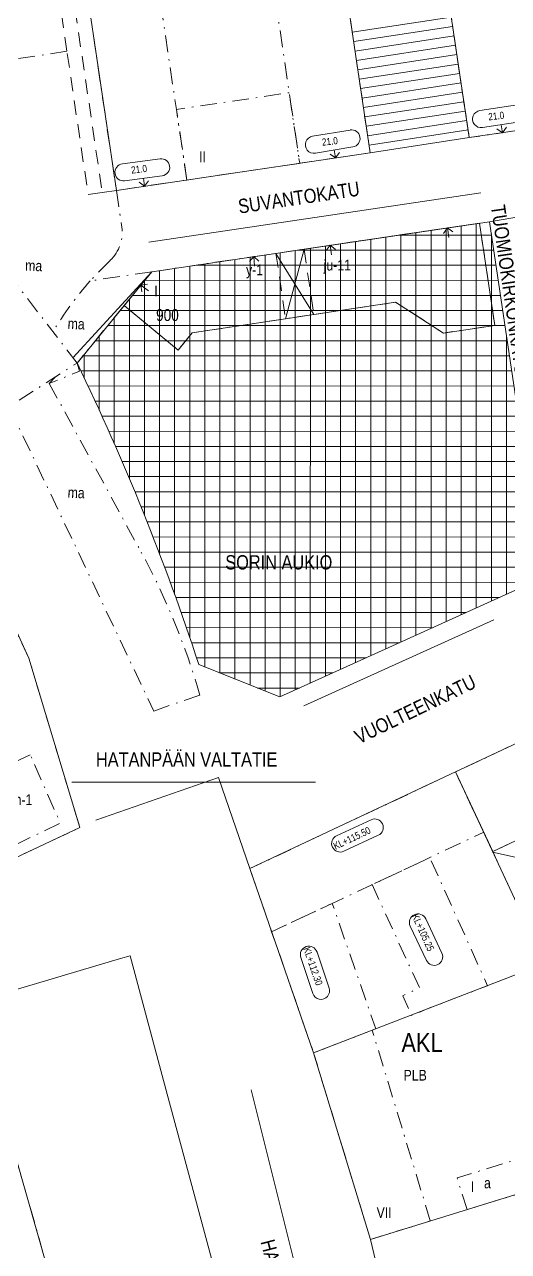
# Model space of a CAD drawing. Header units: metres. Extents: x 24485995 to 24488038, y 6819999 to 6822001.
# Drawn here: x 24487714.7 to 24487816.6, y 6820521.3 to 6820779.3 of the extents above; entities that cross this region are included whole.
import ezdxf

# ---------------------------------------------------------------- set-up
doc = ezdxf.new("R2010")
doc.units = ezdxf.units.M
for name, pattern in [('k10020', [0]), ('k10040', [10.3, 3.5, -1.5, 0.3, -1.5, 3.5]), ('k10050', [8, 3, -2, 3]), ('K10271', [0]), ('K10430', [0]), ('k10630.1', [0]), ('Osoitus_AK', [0])]:
    doc.linetypes.add(name, pattern=pattern)
for name, color, linetype, lineweight in [('AK_AsemakaavaTeksti_Kadun_puistonnimi', 7, 'Continuous', 0), ('AK_AsemakaavaViiva_Kaupunginosan_raja', 7, 'Continuous', 0), ('AK_JohdoillevarattuViiva', 7, 'Continuous', 0), ('AK_Kaavamerkinta_Kayttotarkoitusalue', 7, 'Continuous', 0), ('AK_Katualue_Tori', 7, 'Continuous', 0), ('AK_KayttotarkoitusViiva', 7, 'Continuous', 0), ('AK_LiikennointiViiva_Ajoneuvoliittymakielto', 7, 'Continuous', 0), ('AK_LiikennointiViiva_Polkuviivoitus', 7, 'Continuous', 0), ('AK_MuuAsemakaavaTeksti_Alueenosan_kayttotarkoitus', 7, 'Continuous', 0), ('AK_MuuAsemakaavaTeksti_Erityismaarays', 7, 'Continuous', 0), ('AK_MuuAsemakaavaViiva_alueenosan_raja', 7, 'Continuous', 0), ('AK_MuuAsemakaavaViiva_Merkinnan_Kohdistusnuoli', 7, 'Continuous', 0), ('AK_MuuAsemakaavaViiva_Ohj_alueenosan_raja', 7, 'Continuous', 0), ('AK_Poistettava_merkintä', 7, 'Continuous', 0), ('AK_RakennusalaTeksti_Kerrosala_tai_luku', 7, 'Continuous', 0), ('AK_RakennusalaTeksti_Rakennusoikeus', 7, 'Continuous', 0), ('AK_RakennusalaViiva_Maanalaisen_tilan_viiva', 7, 'Continuous', 0), ('AK_RakennusalaViiva_Rakennusalan_raja__I_', 7, 'Continuous', 0), ('AK_RakentaminenSymboli_Rajaan_kiinni_nuoli', 7, 'Continuous', 0), ('AK_RakentaminenTeksti_Korkeusmerkinta', 7, 'Continuous', 0), ('AK_RakentaminenTeksti_Korkeusmerkinta_ja_soikio', 7, 'Continuous', 0), ('AK_RakentaminenTeksti_Korkeusmerkinta_ja_soikio_ja_nuoli', 7, 'Continuous', 0), ('AK_RakentaminenViiva_Kulkuaukko', 7, 'Continuous', 0), ('AK_Tontti_Sitova', 7, 'Continuous', 0), ('AK_YmparistoViiva_Istutettava_puurivi', 7, 'Continuous', 0)]:
    doc.layers.add(name, color=color, linetype=linetype, lineweight=lineweight)
doc.styles.add('ArialNarrow', font='ARIALN.TTF')

# ---------------------------------------------------------------- blocks, each defined once
blk = doc.blocks.new('AKP43')
at = {"layer": 'AK_RakentaminenTeksti_Korkeusmerkinta_ja_soikio', "color": 7, "linetype": 'Continuous', "lineweight": 13}
for p, q in [((4, 1.8), (-4, 1.8)), ((-4, -1.8), (4, -1.8))]:
    blk.add_line(p, q, dxfattribs=at)
for centre, start, end in [((-4, 0), 90, 270), ((4, 0), 270, 90)]:
    blk.add_arc(centre, 1.8, start, end, dxfattribs=at)
blk = doc.blocks.new('NUOLI1')
at = {"layer": 'AK_RakentaminenSymboli_Rajaan_kiinni_nuoli', "color": 7, "linetype": 'Continuous', "lineweight": 0}
for p, q in [((0, 0), (-1, 1)), ((0, 2), (0, 0)), ((0, 0), (1, 1))]:
    blk.add_line(p, q, dxfattribs=at)

msp = doc.modelspace()

# ---------------------------------------------------------------- hatches: boundary and pattern name
at = {"layer": 'AK_Katualue_Tori', "linetype": 'Continuous', "lineweight": 0}
h = msp.add_hatch(dxfattribs=at)
h.set_pattern_fill('NET', style=0)
h.paths.add_polyline_path([(24487725.76, 6820708.1), (24487741.47, 6820727.28), (24487812.58, 6820737.82), (24487821.77, 6820676.21), (24487823.76, 6820662.9), (24487821.77, 6820662.01), (24487768.42, 6820637.9), (24487751.38, 6820644.69, 0.034208)], flags=0)

# ---------------------------------------------------------------- linework, layer by layer
at = {"layer": 'AK_AsemakaavaViiva_Kaupunginosan_raja', "linetype": 'k10020', "lineweight": 9, "flags": 128}
for points in [[(24487726.35, 6820610.44), (24487715.6, 6820646.03), (24487695.93, 6820689), (24487642.1, 6820629.35)], [(24487805.4, 6820622.13), (24487821.77, 6820629.81)], [(24487729.72, 6820612.02), (24487755.51, 6820620.94)], [(24487755.51, 6820620.94), (24487762.14, 6820601.81)], [(24487762.14, 6820601.81), (24487805.4, 6820622.13)]]:
    msp.add_lwpolyline(points, dxfattribs=at)
at = {"layer": 'AK_JohdoillevarattuViiva', "linetype": 'Continuous', "lineweight": 5, "flags": 128}
msp.add_lwpolyline([(24487762.41, 6820555.32), (24487812.94, 6820353.46)], dxfattribs=at)
at = {"layer": 'AK_KayttotarkoitusViiva', "linetype": 'Continuous', "lineweight": 20, "flags": 128}
for points in [[(24487795.91, 6820838.57), (24487802.1, 6820797.03), (24487808.29, 6820755.49), (24487787.45, 6820752.29), (24487781.3, 6820793.84), (24487790.2, 6820795.16), (24487784.04, 6820836.7)], [(24487727.88, 6820785.92), (24487734.04, 6820744.38), (24487787.45, 6820752.29), (24487787.45, 6820752.29)], [(24487808.29, 6820755.49), (24487821.77, 6820757.5), (24487843.9, 6820760.8)], [(24487812.58, 6820737.82), (24487819.48, 6820738.97)], [(24487725.76, 6820708.1), (24487741.47, 6820727.28), (24487812.58, 6820737.82)], [(24487812.58, 6820737.82), (24487821.77, 6820676.21), (24487823.76, 6820662.9)], [(24487715.6, 6820646.03), (24487695.93, 6820689)], [(24487751.38, 6820644.69), (24487768.42, 6820637.9), (24487821.77, 6820662.01), (24487823.76, 6820662.9)], [(24487726.35, 6820610.44), (24487715.6, 6820646.03)], [(24487805.4, 6820622.13), (24487821.77, 6820629.81), (24487839.87, 6820638.31)], [(24487775.55, 6820563.06), (24487762.14, 6820601.81), (24487805.4, 6820622.13)], [(24487820.24, 6820590.43), (24487805.4, 6820622.13)], [(24487726.35, 6820610.44), (24487699.2, 6820597.69), (24487676.89, 6820587.21)], [(24487714.73, 6820421.42), (24487709.53, 6820449.41), (24487694.94, 6820520.55), (24487683.53, 6820562.69), (24487684.18, 6820565.83), (24487699.07, 6820572.26), (24487699.5, 6820572.39), (24487734.9, 6820582.89), (24487736.91, 6820583.48), (24487744.74, 6820554.41)], [(24487821.45, 6820580.78), (24487775.55, 6820563.06)], [(24487787.51, 6820523.85), (24487775.55, 6820563.06)], [(24487744.74, 6820554.41), (24487747.53, 6820544.04), (24487764.9, 6820479.51), (24487771.68, 6820456.51), (24487774.94, 6820443.6), (24487777.16, 6820432.75)], [(24487787.51, 6820523.85), (24487821.78, 6820534.38), (24487827.08, 6820536.01)], [(24487801.45, 6820465.27), (24487787.51, 6820523.85)]]:
    msp.add_lwpolyline(points, dxfattribs=at)
at = {"layer": 'AK_KayttotarkoitusViiva', "linetype": 'Continuous', "lineweight": 20}
msp.add_arc((24487275.64, 6820489.41), 500.44, 18.0766, 25.9135, dxfattribs=at)
at = {"layer": 'AK_LiikennointiViiva_Ajoneuvoliittymakielto', "linetype": 'k10630.1', "lineweight": 5, "flags": 128}
msp.add_lwpolyline([(24487805.4, 6820622.13), (24487821.77, 6820629.81)], dxfattribs=at)
at = {"layer": 'AK_LiikennointiViiva_Polkuviivoitus', "linetype": 'Continuous', "lineweight": 0, "flags": 128}
for points in [[(24487804.51, 6820780.85), (24487783.69, 6820777.66)], [(24487804.81, 6820778.88), (24487783.99, 6820775.68)], [(24487805.1, 6820776.9), (24487784.28, 6820773.7)], [(24487805.4, 6820774.92), (24487784.57, 6820771.72)], [(24487805.69, 6820772.94), (24487784.87, 6820769.75)], [(24487805.99, 6820770.96), (24487785.16, 6820767.77)], [(24487806.28, 6820768.99), (24487785.45, 6820765.79)], [(24487806.58, 6820767.01), (24487785.75, 6820763.81)], [(24487806.87, 6820765.03), (24487786.04, 6820761.83)], [(24487807.17, 6820763.05), (24487786.33, 6820759.85)], [(24487807.46, 6820761.07), (24487786.63, 6820757.87)], [(24487807.76, 6820759.1), (24487786.92, 6820755.9)], [(24487808.05, 6820757.12), (24487787.21, 6820753.92)]]:
    msp.add_lwpolyline(points, dxfattribs=at)
at = {"layer": 'AK_MuuAsemakaavaViiva_alueenosan_raja', "linetype": 'k10040', "lineweight": 5, "flags": 128}
for points in [[(24487762.5, 6820818.35), (24487766.46, 6820791.64), (24487770.42, 6820764.93), (24487772.62, 6820750.09), (24487787.45, 6820752.29), (24487781.3, 6820793.84), (24487775.14, 6820835.38), (24487760.3, 6820833.18), (24487762.5, 6820818.35)], [(24487748.88, 6820746.58), (24487746.68, 6820761.41), (24487742.72, 6820788.12), (24487738.76, 6820814.83), (24487736.56, 6820829.67), (24487721.73, 6820827.47), (24487727.88, 6820785.92), (24487734.04, 6820744.38), (24487748.88, 6820746.58)], [(24487802.1, 6820797.03), (24487808.29, 6820755.49), (24487821.77, 6820757.5), (24487823.13, 6820757.7), (24487821.77, 6820766.79), (24487820.92, 6820772.54), (24487816.94, 6820799.24), (24487802.1, 6820797.03)], [(24487808.29, 6820755.49), (24487802.1, 6820797.03)], [(24487723.64, 6820773.64), (24487708.8, 6820771.44), (24487713.27, 6820741.25), (24487701.62, 6820739.53)], [(24487748.88, 6820746.58), (24487772.62, 6820750.09), (24487770.42, 6820764.93), (24487746.68, 6820761.41), (24487748.88, 6820746.58)], [(24487731.07, 6820743.94), (24487734.04, 6820744.38)], [(24487734.04, 6820744.38), (24487735.18, 6820736.69)], [(24487725.76, 6820708.1), (24487701.62, 6820739.53), (24487685.36, 6820712.02), (24487684.17, 6820710.3), (24487607.88, 6820625.91), (24487591.46, 6820607.74), (24487595.3, 6820583.81), (24487595.76, 6820580.9), (24487599.25, 6820581.84), (24487605.75, 6820589.07), (24487629.34, 6820615.22), (24487642.1, 6820629.35), (24487663.78, 6820653.38), (24487695.93, 6820689), (24487725.76, 6820708.1)], [(24487773.55, 6820732.04), (24487810.47, 6820737.51), (24487810.47, 6820737.51), (24487813.66, 6820716.01), (24487802.86, 6820714.41), (24487792.8, 6820720.89), (24487775.59, 6820718.3)], [(24487741.47, 6820727.28), (24487767.62, 6820731.16)], [(24487767.62, 6820731.16), (24487773.55, 6820732.04)], [(24487732.75, 6820729.69), (24487728.54, 6820725.37)], [(24487741.47, 6820727.28), (24487728.54, 6820725.37)], [(24487735.65, 6820720.18), (24487741.47, 6820727.28)], [(24487769.66, 6820717.41), (24487749.99, 6820714.45), (24487747.04, 6820710.84), (24487735.65, 6820720.18)], [(24487775.59, 6820718.3), (24487769.66, 6820717.41)], [(24487725.76, 6820708.1), (24487726.3, 6820706.39), (24487719.93, 6820703.8)], [(24487719.93, 6820703.8), (24487739.18, 6820668.49)], [(24487711.46, 6820698.94), (24487741.91, 6820634.94)], [(24487715.6, 6820646.03), (24487695.93, 6820689), (24487674.22, 6820664.95), (24487687.03, 6820653.39), (24487693.54, 6820647.51), (24487696.79, 6820648.91), (24487698.08, 6820645.91), (24487703.08, 6820634.52), (24487702.11, 6820634.09), (24487700.44, 6820633.35), (24487712.26, 6820606.54), (24487711.76, 6820603.58), (24487726.35, 6820610.44), (24487715.6, 6820646.03)], [(24487751.6, 6820638.3), (24487741.91, 6820634.94)], [(24487715.92, 6820625.74), (24487707.53, 6820621.81), (24487702.11, 6820634.09), (24487700.44, 6820633.35), (24487712.26, 6820606.54), (24487722.22, 6820611.4), (24487715.92, 6820625.74)], [(24487813.25, 6820605.37), (24487805.4, 6820622.13), (24487821.77, 6820629.81)], [(24487762.14, 6820601.81), (24487766.71, 6820588.54), (24487779.49, 6820594.49), (24487787.81, 6820598.39), (24487799.57, 6820603.92), (24487811.34, 6820609.45), (24487805.4, 6820622.13), (24487783.77, 6820611.97), (24487762.14, 6820601.81)], [(24487813.25, 6820605.37), (24487821.78, 6820609.38)], [(24487787.81, 6820598.39), (24487787.89, 6820598.43), (24487797.81, 6820576.78), (24487794.35, 6820575.08), (24487796.11, 6820570.92), (24487799.82, 6820572.43), (24487812.15, 6820577.19), (24487800.01, 6820604.13), (24487793.69, 6820601.16), (24487787.81, 6820598.39)], [(24487775.55, 6820563.06), (24487788.62, 6820568.11), (24487779.49, 6820594.49), (24487773.1, 6820591.51), (24487766.71, 6820588.54), (24487768.84, 6820582.44), (24487775.55, 6820563.06)], [(24487726.17, 6820494.76), (24487715.05, 6820533.48), (24487710.65, 6820549.01), (24487709.88, 6820548.8), (24487709.12, 6820548.59), (24487705.53, 6820560.85), (24487701.94, 6820573.12), (24487699.5, 6820572.39), (24487699.29, 6820572.33), (24487699.07, 6820572.26), (24487691.63, 6820569.05), (24487684.18, 6820565.83), (24487688.48, 6820551), (24487692.78, 6820536.16), (24487692.2, 6820535.99), (24487691.62, 6820535.82), (24487691.85, 6820534.95), (24487692.08, 6820534.09), (24487691.71, 6820533.96), (24487691.35, 6820533.84), (24487692.37, 6820530.05), (24487692.83, 6820530.19), (24487693.29, 6820530.32), (24487699.59, 6820510.03), (24487705.88, 6820489.74), (24487709.82, 6820473.8), (24487713.76, 6820457.87), (24487721.35, 6820459.78), (24487728.94, 6820461.7), (24487724.81, 6820477.54), (24487720.67, 6820493.38), (24487723.42, 6820494.07), (24487726.17, 6820494.76)], [(24487800.11, 6820527.72), (24487798.08, 6820534.42), (24487788.17, 6820566.91), (24487787.9, 6820567.83), (24487775.55, 6820563.06), (24487787.51, 6820523.85), (24487800.11, 6820527.72)], [(24487821.78, 6820541.71), (24487805.73, 6820536.77), (24487807.86, 6820530.11), (24487821.78, 6820534.38)]]:
    msp.add_lwpolyline(points, dxfattribs=at)
at = {"layer": 'AK_MuuAsemakaavaViiva_alueenosan_raja', "linetype": 'k10040', "lineweight": 5}
for centre, radius, start, end in [((24487727.26, 6820735.52), 8.01, 313.3347, 8.4068), ((24487780.82, 6820678.71), 70.07, 138.2561, 149.1009), ((24487607.43, 6820596.65), 150.07, 16.1154, 28.6027)]:
    msp.add_arc(centre, radius, start, end, dxfattribs=at)
at = {"layer": 'AK_MuuAsemakaavaViiva_Merkinnan_Kohdistusnuoli', "linetype": 'Osoitus_AK', "lineweight": 5, "flags": 128}
msp.add_lwpolyline([(24487775.98, 6820619.98), (24487724.67, 6820619.98)], dxfattribs=at)
at = {"layer": 'AK_MuuAsemakaavaViiva_Ohj_alueenosan_raja', "linetype": 'k10050', "lineweight": 5, "flags": 128}
for points in [[(24487721.95, 6820785.04), (24487715.79, 6820826.59), (24487718.76, 6820827.03), (24487724.91, 6820785.48), (24487731.07, 6820743.94)], [(24487723.64, 6820773.64), (24487721.95, 6820785.04)], [(24487731.07, 6820743.94), (24487728.1, 6820743.5), (24487723.64, 6820773.64)], [(24487767.62, 6820731.16), (24487769.66, 6820717.41)], [(24487773.55, 6820732.04), (24487775.59, 6820718.3)]]:
    msp.add_lwpolyline(points, dxfattribs=at)
at = {"layer": 'AK_Poistettava_merkintä', "linetype": 'k10040', "lineweight": 0, "flags": 128}
for points in [[(24487735.65, 6820720.18), (24487725.76, 6820708.1)], [(24487820.24, 6820590.43), (24487813.25, 6820605.37)]]:
    msp.add_lwpolyline(points, dxfattribs=at)
at = {"layer": 'AK_RakennusalaViiva_Maanalaisen_tilan_viiva', "linetype": 'Continuous', "lineweight": 5, "flags": 128}
for points in [[(24487741.47, 6820727.28), (24487724.9, 6820709.22)], [(24487721.2, 6820705.18), (24487719.93, 6820703.8)], [(24487813.19, 6820605.27), (24487821.78, 6820603.34)]]:
    msp.add_lwpolyline(points, dxfattribs=at)
at = {"layer": 'AK_RakennusalaViiva_Rakennusalan_raja__I_', "linetype": 'K10271', "lineweight": 9, "flags": 128}
for points in [[(24487767.62, 6820731.16), (24487741.47, 6820727.28), (24487735.65, 6820720.18), (24487747.04, 6820710.84), (24487749.99, 6820714.45), (24487769.66, 6820717.41), (24487775.59, 6820718.3), (24487792.8, 6820720.89), (24487802.86, 6820714.41), (24487813.66, 6820716.01), (24487810.47, 6820737.51), (24487810.47, 6820737.51), (24487773.55, 6820732.04), (24487767.62, 6820731.16)], [(24487839.87, 6820638.31), (24487821.77, 6820629.81), (24487805.4, 6820622.13), (24487813.25, 6820605.37), (24487821.78, 6820609.38), (24487828.63, 6820612.6), (24487829.48, 6820610.79), (24487830.49, 6820611.26), (24487831.29, 6820611.64), (24487830.44, 6820613.45), (24487842.56, 6820619.14), (24487847.73, 6820621.57), (24487854.26, 6820624.63), (24487853.96, 6820629.91), (24487853.94, 6820630.26), (24487853.9, 6820630.6), (24487853.85, 6820630.94), (24487853.79, 6820631.28), (24487853.71, 6820631.62), (24487853.63, 6820631.95), (24487853.53, 6820632.29), (24487853.42, 6820632.61), (24487853.31, 6820632.94), (24487853.17, 6820633.26), (24487853.03, 6820633.57), (24487852.88, 6820633.88), (24487852.72, 6820634.19), (24487852.54, 6820634.48), (24487852.36, 6820634.78), (24487852.16, 6820635.06), (24487851.96, 6820635.34), (24487851.75, 6820635.61), (24487851.52, 6820635.88), (24487851.29, 6820636.13), (24487851.05, 6820636.38), (24487850.8, 6820636.62), (24487850.54, 6820636.85), (24487850.28, 6820637.07), (24487850.01, 6820637.28), (24487849.73, 6820637.48), (24487849.44, 6820637.67), (24487849.15, 6820637.86), (24487848.85, 6820638.03), (24487848.54, 6820638.19), (24487848.23, 6820638.34), (24487847.91, 6820638.48), (24487847.59, 6820638.61), (24487847.27, 6820638.72), (24487846.94, 6820638.83), (24487846.61, 6820638.92), (24487846.27, 6820639.01), (24487845.94, 6820639.08), (24487845.59, 6820639.13), (24487845.25, 6820639.18), (24487844.91, 6820639.22), (24487844.56, 6820639.24), (24487844.22, 6820639.25), (24487843.87, 6820639.25), (24487843.53, 6820639.24), (24487843.19, 6820639.21), (24487842.84, 6820639.17), (24487842.5, 6820639.13), (24487842.16, 6820639.06), (24487841.82, 6820638.99), (24487841.49, 6820638.91), (24487841.16, 6820638.81), (24487840.83, 6820638.7), (24487840.5, 6820638.58), (24487840.18, 6820638.45), (24487839.87, 6820638.31)], [(24487684.18, 6820565.83), (24487692.78, 6820536.16), (24487691.62, 6820535.82), (24487692.08, 6820534.09), (24487691.35, 6820533.84), (24487692.37, 6820530.05), (24487693.29, 6820530.32), (24487705.88, 6820489.74), (24487713.76, 6820457.87), (24487728.94, 6820461.7), (24487720.67, 6820493.38), (24487726.17, 6820494.76), (24487719.46, 6820517.94), (24487710.65, 6820549.01), (24487709.12, 6820548.59), (24487701.94, 6820573.12), (24487699.07, 6820572.26), (24487684.18, 6820565.83)]]:
    msp.add_lwpolyline(points, dxfattribs=at)
at = {"layer": 'AK_RakentaminenTeksti_Korkeusmerkinta_ja_soikio_ja_nuoli', "linetype": 'Continuous', "lineweight": 5, "flags": 128}
for points in [[(24487818.44, 6820762.36), (24487810.53, 6820761.18)], [(24487783.22, 6820757.09), (24487775.33, 6820755.78)], [(24487811.06, 6820757.62), (24487818.97, 6820758.8)], [(24487815.27, 6820756.53), (24487814.13, 6820757.37)], [(24487815.02, 6820758.21), (24487815.27, 6820756.53)], [(24487815.27, 6820756.53), (24487816.11, 6820757.67)], [(24487775.92, 6820752.23), (24487783.81, 6820753.54)], [(24487780.15, 6820751.21), (24487779, 6820752.03)], [(24487779.87, 6820752.89), (24487780.15, 6820751.21)], [(24487780.15, 6820751.21), (24487780.97, 6820752.36)], [(24487743.23, 6820751.04), (24487735.31, 6820749.98)], [(24487735.78, 6820746.41), (24487743.71, 6820747.47)], [(24487739.75, 6820746.94), (24487739.97, 6820745.26)], [(24487739.97, 6820745.26), (24487740.83, 6820746.38)], [(24487739.97, 6820745.26), (24487738.85, 6820746.11)]]:
    msp.add_lwpolyline(points, dxfattribs=at)
at = {"layer": 'AK_RakentaminenTeksti_Korkeusmerkinta_ja_soikio_ja_nuoli', "linetype": 'Continuous', "lineweight": 5}
for centre, start, end in [((24487810.8, 6820759.4), 98.4943, 278.4943), ((24487735.54, 6820748.19), 97.6242, 277.6242), ((24487743.47, 6820749.26), 277.6242, 97.6242)]:
    msp.add_arc(centre, 1.8, start, end, dxfattribs=at)
for centre, start_param, end_param in [((24487783.52, 6820755.32), 3.141593, 6.283185), ((24487775.62, 6820754), 0, 3.141593)]:
    msp.add_ellipse(centre, major_axis=(-0.3, 1.78), ratio=1, start_param=start_param, end_param=end_param, dxfattribs=at)
at = {"layer": 'AK_RakentaminenViiva_Kulkuaukko', "linetype": 'Continuous', "lineweight": 5, "flags": 128}
for points in [[(24487767.62, 6820731.16), (24487775.59, 6820718.3)], [(24487773.55, 6820732.04), (24487769.66, 6820717.41)]]:
    msp.add_lwpolyline(points, dxfattribs=at)
at = {"layer": 'AK_Tontti_Sitova', "linetype": 'Continuous', "lineweight": 9, "flags": 128}
for points in [[(24487642.1, 6820629.35), (24487663.78, 6820653.38), (24487695.93, 6820689), (24487715.6, 6820646.03), (24487726.35, 6820610.44), (24487699.2, 6820597.69), (24487674.23, 6820585.96), (24487659.03, 6820606.49), (24487642.1, 6820629.35)], [(24487714.77, 6820421.2), (24487714.73, 6820421.42), (24487709.53, 6820449.41), (24487694.94, 6820520.55), (24487683.53, 6820562.69), (24487684.18, 6820565.83), (24487699.07, 6820572.26), (24487699.5, 6820572.39), (24487734.9, 6820582.89), (24487736.91, 6820583.48), (24487744.74, 6820554.41), (24487747.53, 6820544.04), (24487764.9, 6820479.51), (24487771.68, 6820456.51), (24487774.94, 6820443.6), (24487777.16, 6820432.75), (24487714.77, 6820421.2)]]:
    msp.add_lwpolyline(points, dxfattribs=at)
at = {"layer": 'AK_YmparistoViiva_Istutettava_puurivi', "linetype": 'K10430', "lineweight": 5, "flags": 128}
for points in [[(24487740.89, 6820733.5), (24487810.72, 6820743.85)], [(24487813.45, 6820654.08), (24487773.48, 6820636.02)]]:
    msp.add_lwpolyline(points, dxfattribs=at)

# ---------------------------------------------------------------- block references
at = {"layer": 'AK_RakentaminenSymboli_Rajaan_kiinni_nuoli', "color": 7, "lineweight": 0}
for p, rotation in [((24487803.7, 6820736.5), 188.5767025091862), ((24487779.05, 6820732.85), 187.5168733844841), ((24487763, 6820730.47), 182.4804553646095), ((24487739.18, 6820724.48), 233.9893001269351)]:
    msp.add_blockref('NUOLI1', p, dxfattribs=dict(at, rotation=rotation))
at = {"layer": 'AK_RakentaminenTeksti_Korkeusmerkinta_ja_soikio', "color": 7, "lineweight": 5}
for p, rotation in [((24487784.78, 6820608.77), 24.82054133548224), ((24487799.22, 6820586.87), 115.269638745279), ((24487775.83, 6820579.9), 108.539694189782)]:
    msp.add_blockref('AKP43', p, dxfattribs=dict(at, rotation=rotation))

# ---------------------------------------------------------------- texts
at = {"layer": 'AK_AsemakaavaTeksti_Kadun_puistonnimi', "linetype": 'Continuous', "lineweight": 5, "style": 'ArialNarrow'}
for s, rotation, p in [('SUVANTOKATU', 8.5485, (24487759.93, 6820739.5)), ('TUOMIOKIRKONKATU', 278.2238, (24487812.84, 6820741.11)), ('VUOLTEENKATU', 25.8232, (24487785.11, 6820627.93)), ('HATANPÄÄN  VALTATIE', 284.5046, (24487764.36, 6820523.36))]:
    msp.add_text(s, height=3, rotation=rotation, dxfattribs=at).set_placement(p)
for s, p in [('SORIN AUKIO', (24487756.96, 6820664.7)), ('HATANPÄÄN VALTATIE', (24487729.74, 6820623.26))]:
    msp.add_text(s, height=3, dxfattribs=at).set_placement(p)
at = {"layer": 'AK_Kaavamerkinta_Kayttotarkoitusalue', "linetype": 'Continuous', "lineweight": 0, "style": 'ArialNarrow'}
msp.add_text('AKL', height=4, dxfattribs=at).set_placement((24487794.04, 6820563.22))
at = {"layer": 'AK_MuuAsemakaavaTeksti_Alueenosan_kayttotarkoitus', "linetype": 'Continuous', "lineweight": 0, "style": 'ArialNarrow'}
for p in [(24487714.81, 6820727.53), (24487723.75, 6820715.29), (24487723.75, 6820679.79)]:
    msp.add_text('ma', height=2.25, rotation=357.7139, dxfattribs=at).set_placement(p)
for s, p in [('y-1', (24487761.33, 6820726.57)), ('ju-11', (24487777.67, 6820727.56)), ('a', (24487811.42, 6820534.58))]:
    msp.add_text(s, height=2.25, dxfattribs=at).set_placement(p)
at = {"layer": 'AK_MuuAsemakaavaTeksti_Erityismaarays', "linetype": 'Continuous', "lineweight": 0, "style": 'ArialNarrow'}
for s, p in [('srm-1', (24487709.76, 6820615.16)), ('PLB', (24487794.5, 6820557.24))]:
    msp.add_text(s, height=2.25, dxfattribs=at).set_placement(p)
at = {"layer": 'AK_RakennusalaTeksti_Kerrosala_tai_luku', "linetype": 'Continuous', "lineweight": 0, "style": 'ArialNarrow'}
for s, p in [('II', (24487751.46, 6820750.33)), ('I', (24487742.03, 6820722.09)), ('I', (24487808.64, 6820533.83)), ('VII', (24487788.81, 6820528.36))]:
    msp.add_text(s, height=2.25, dxfattribs=at).set_placement(p)
at = {"layer": 'AK_RakennusalaTeksti_Rakennusoikeus', "linetype": 'Continuous', "lineweight": 0, "style": 'ArialNarrow'}
msp.add_text('900', height=2.5, dxfattribs=at).set_placement((24487742.4, 6820716.94))
at = {"layer": 'AK_RakentaminenTeksti_Korkeusmerkinta', "linetype": 'Continuous', "lineweight": 0, "style": 'ArialNarrow'}
for s, rotation, p in [('21.0', 6.773, (24487812.41, 6820759.1)), ('21.0', 6.773, (24487777.4, 6820753.77)), ('21.0', 6.773, (24487737.24, 6820747.91)), ('KL+115.50', 25.3561, (24487780.16, 6820605.75)), ('KL+105.25', 294.4307, (24487796.17, 6820591.87)), ('KL+112.30', 289.0965, (24487773.35, 6820584.98))]:
    msp.add_text(s, height=1.5, rotation=rotation, dxfattribs=at).set_placement(p)

doc.saveas('drawing.dxf')
